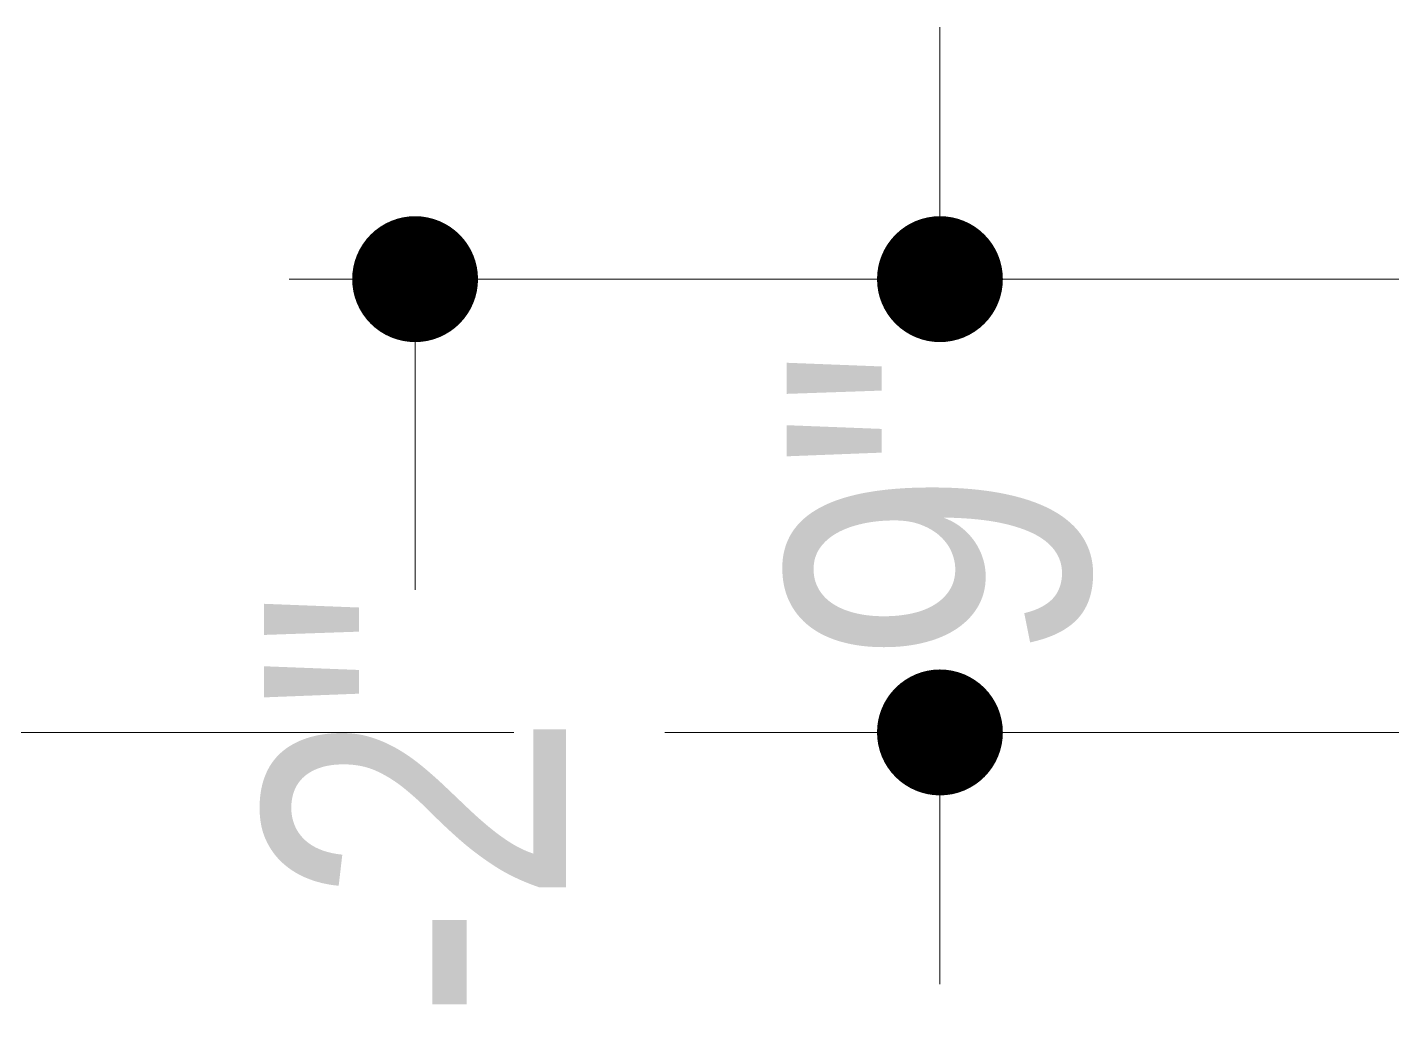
# Model space of a CAD drawing. Header units: millimetres. Extents: x 56222 to 3066687, y -650199 to -121287.
# Drawn here: x 151916.46 to 151943.58, y -175319.58 to -175299.83 of the extents above; entities that cross this region are included whole.
import ezdxf

# ---------------------------------------------------------------- set-up
doc = ezdxf.new("R2010")
doc.units = ezdxf.units.MM
doc.header["$MEASUREMENT"] = 0
doc.header["$PDMODE"] = 35
doc.linetypes.add('ACAD_ISO02W100', pattern=[15, 12, -3])
doc.layers.get('Defpoints').update_dxf_attribs({"color": 220})
doc.layers.add('@~LEVEL GRID LINE', color=43, linetype='ACAD_ISO02W100', lineweight=9)
doc.layers.add('ELEVATION ( SPIRAL STAIR )', color=250, linetype='Continuous', lineweight=9)
doc.styles.add('Cn BT~6', font='swissc.ttf', dxfattribs={"height": 6})
doc.dimstyles.new('Cn BT~6', dxfattribs={"dimtxt": 0.18, "dimasz": 2.5, "dimexe": 2.5, "dimexo": 0, "dimgap": 0.09, "dimtad": 0, "dimdec": 3, "dimzin": 3, "dimdsep": 46, "dimlunit": 4, "dimtxsty": 'Cn BT~6', "dimblk": 'DOT', "dimcen": 0.09, "dimdle": 2, "dimclrd": 250, "dimclre": 250, "dimclrt": 5, "dimadec": 0, "dimazin": 0, "dimtfac": 0.75, "dimtdec": 3, "dimtofl": 0, "dimtmove": 0, "dimatfit": 3, "dimfxl": 1, "dimtolj": 1, "dimtzin": 0, "dimlwd": 15, "dimlwe": 15, "dimarcsym": 0})

# ---------------------------------------------------------------- blocks, each defined once
blk = doc.blocks.new('_Dot')
at = {"color": 0, "linetype": 'ByBlock', "lineweight": -2}
blk.add_line((-0.5, 0), (-1, 0), dxfattribs=at)
at = {"color": 0, "linetype": 'ByBlock', "const_width": 0.5}
blk.add_lwpolyline([(-0.25, 0, 1), (0.25, 0, 1)], format="xyb", close=True, dxfattribs=at)
blk = doc.blocks.new('*D217')
at = {"layer": 'Defpoints', "color": 0, "transparency": 16777216}
for p in [(151934.586, -175304.835), (151944.244, -175304.835), (151944.244, -175313.835)]:
    blk.add_point(p, dxfattribs=at)
at = {"layer": 'ELEVATION ( SPIRAL STAIR )', "color": 250, "lineweight": 15, "transparency": 16777216}
for p, q in [((151934.586, -175302.335), (151934.586, -175299.835)), ((151944.244, -175304.835), (151932.086, -175304.835)), ((151944.244, -175313.835), (151932.086, -175313.835)), ((151934.586, -175316.335), (151934.586, -175318.835))]:
    blk.add_line(p, q, dxfattribs=at)
at = {"layer": 'ELEVATION ( SPIRAL STAIR )', "color": 250, "lineweight": 15, "transparency": 16777216, "xscale": 2.5, "yscale": 2.5, "zscale": 2.5}
for p, rotation in [((151934.586, -175304.835), 270), ((151934.586, -175313.835), 90)]:
    blk.add_blockref('_Dot', p, dxfattribs=dict(at, rotation=rotation))
at = {"layer": 'ELEVATION ( SPIRAL STAIR )', "color": 5, "transparency": 16777216, "insert": (151934.586, -175309.335), "char_height": 6, "attachment_point": 5, "rotation": 90, "style": 'Cn BT~6'}
blk.add_mtext('\\A1;9"', dxfattribs=at)
blk = doc.blocks.new('*D216')
at = {"layer": 'Defpoints', "color": 0, "transparency": 16777216}
for p in [(151944.244, -175304.835), (151924.16, -175330.835), (151944.244, -175330.835)]:
    blk.add_point(p, dxfattribs=at)
at = {"layer": 'ELEVATION ( SPIRAL STAIR )', "color": 250, "lineweight": 15, "transparency": 16777216}
for p, q in [((151944.244, -175304.835), (151921.66, -175304.835)), ((151924.16, -175307.335), (151924.16, -175311.006)), ((151924.16, -175328.335), (151924.16, -175324.663)), ((151944.244, -175330.835), (151921.66, -175330.835))]:
    blk.add_line(p, q, dxfattribs=at)
at = {"layer": 'ELEVATION ( SPIRAL STAIR )', "color": 250, "lineweight": 15, "transparency": 16777216, "xscale": 2.5, "yscale": 2.5, "zscale": 2.5}
for p, rotation in [((151924.16, -175304.835), 90), ((151924.16, -175330.835), 270)]:
    blk.add_blockref('_Dot', p, dxfattribs=dict(at, rotation=rotation))
at = {"layer": 'ELEVATION ( SPIRAL STAIR )', "color": 5, "transparency": 16777216, "insert": (151924.16, -175317.835), "char_height": 6, "attachment_point": 5, "rotation": 90, "style": 'Cn BT~6'}
blk.add_mtext('\\A1;2\'-2"', dxfattribs=at)

msp = doc.modelspace()

# ---------------------------------------------------------------- linework, layer by layer
at = {"layer": '@~LEVEL GRID LINE'}
msp.add_line((151824.1204, -175313.8348), (152488.2956, -175313.8348), dxfattribs=at)

# ---------------------------------------------------------------- dimensions: what is measured, and where the dimension line sits
at = {"layer": 'ELEVATION ( SPIRAL STAIR )', "color": 5}
for base, p1, p2, picture, middle in [((151934.5863, -175304.8348), (151944.2441, -175313.8348), (151944.2441, -175304.8348), '*D217', (151934.5863, -175309.3348)), ((151924.16, -175330.8348), (151944.2441, -175304.8348), (151944.2441, -175330.8348), '*D216', (151924.16, -175317.8348))]:
    dim = msp.add_linear_dim(base=base, p1=p1, p2=p2, angle=90, dimstyle='Cn BT~6', dxfattribs=at)
    dim.commit()
    dim.dimension.update_dxf_attribs({"geometry": picture, "text_midpoint": middle})

doc.saveas('drawing.dxf')
